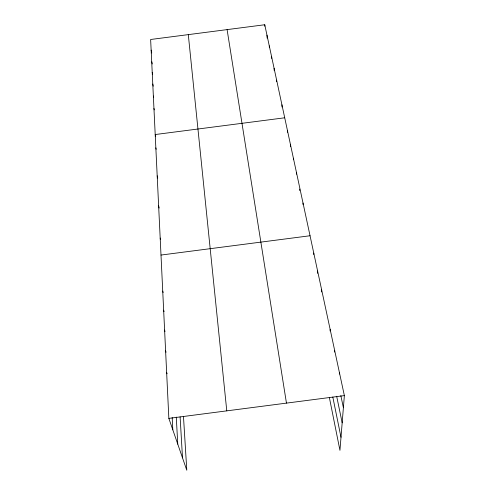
<?xml version="1.0" encoding="UTF-8"?>
<svg xmlns="http://www.w3.org/2000/svg" width="495" height="495" viewBox="0 0 495 495"><rect width="100%" height="100%" fill="white"/><g stroke="black" fill="none" stroke-linecap="round" stroke-linejoin="round"><path stroke-width="0.74" d="M313.75 254.517L313.756 253.044M317.58 273.314L317.617 271.012M321.577 291.97L321.626 289.705M330.091 330.963L330.153 329.416M334.608 352.05L334.688 350.54M339.322 374.053L339.421 372.587M183.472 416.382L186.794 470.25L168.851 418.38L150.635 39.489L264.745 24.75L344.365 395.604L339.947 450.363L329.354 397.454M284.718 117.791L155.207 134.541L155.69 136.707M160.999 255.055L310.043 235.75M168.851 418.38L344.365 395.604M166.636 372.339L167.093 373.775M165.602 350.757L166.048 352.23M164.606 330.054L165.021 331.477M163.647 310.179L164.062 311.633M162.731 291.085L163.14 292.564M160.182 238.039L160.553 239.493M158.635 205.827L159.173 208.055M157.193 175.836L157.719 178.095M155.845 147.85L156.173 149.292M153.951 108.448L154.267 109.902M153.357 96.036L153.667 97.49M152.776 84.008L153.24 86.192M340.838 395.623L343.388 407.694M152.219 72.363L152.67 74.541M336.668 396.266L342.169 422.81M151.823 61.795L152.274 63.979M332.813 397.046L340.999 437.283M151.148 50.119L151.742 53.021M227.094 29.613L286.457 403.116M188.298 34.625L226.778 410.862M180.106 416.858L182.506 457.856M264.745 24.75L264.825 26.229M266.978 35.151L267.139 38.115M176.276 417.075L177.767 444.151M269.28 45.874L269.354 47.353M172.18 417.508L172.811 429.833M271.65 56.925L271.724 58.41M274.1 68.329L274.205 70.556M276.625 80.097L276.693 81.582M281.933 104.81L282.02 107.031M287.515 130.816L287.564 132.295M290.41 144.286L290.472 146.489M293.399 158.214L293.436 159.761M296.493 172.637L296.524 174.172M299.723 189.096L299.747 190.624M303.02 203.043L303.039 204.559"/></g></svg>
